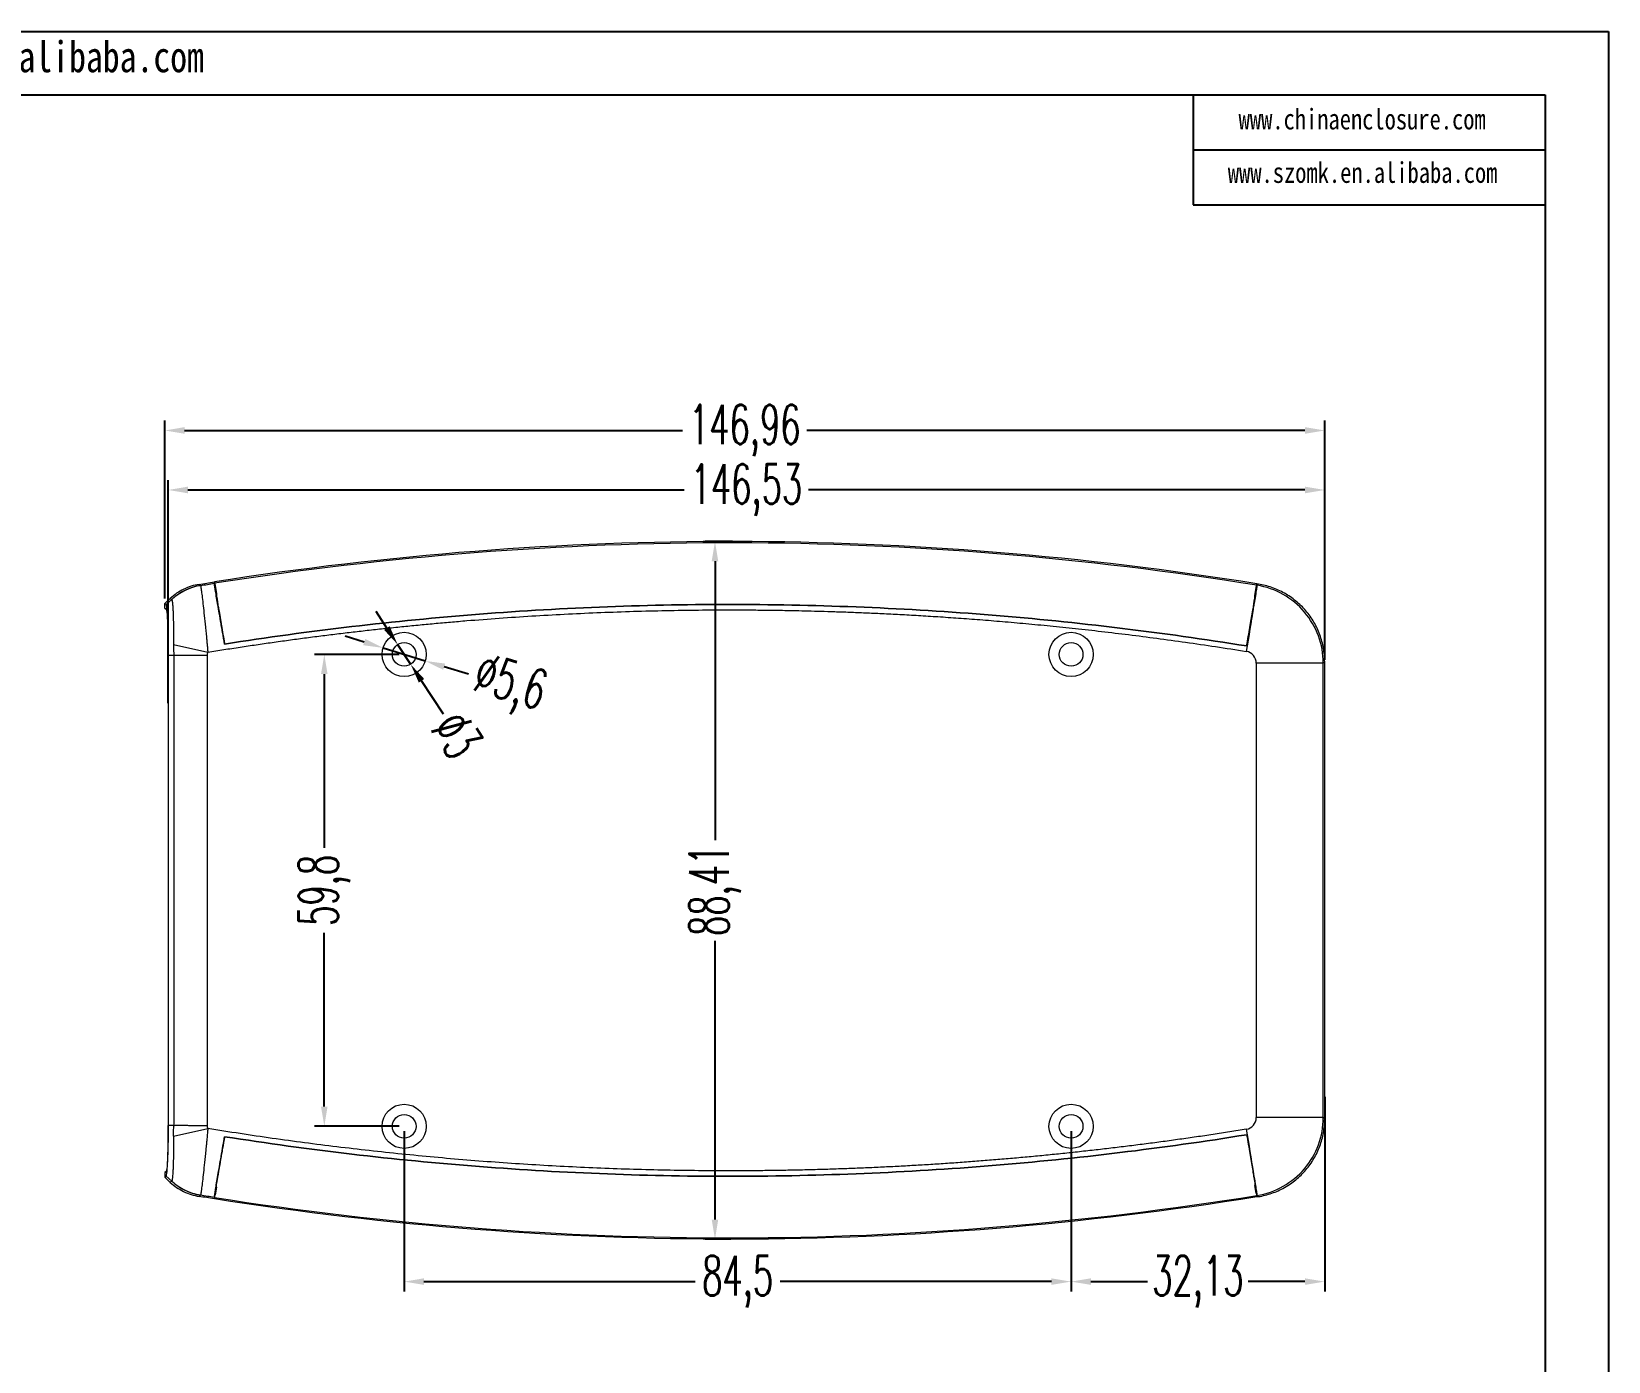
# Model space of a CAD drawing. Header units: inches. Extents: x 1388 to 2543, y 532 to 869.
# Drawn here: x 2150.6 to 2350.4, y 700.3 to 868.8 of the extents above; entities that cross this region are included whole.
import ezdxf

# ---------------------------------------------------------------- set-up
doc = ezdxf.new("R2010")
doc.units = ezdxf.units.IN
doc.layers.add('文字', color=81, linetype='Continuous')
doc.styles.add('SLDTEXTSTYLE2', font='TXT', dxfattribs={"width": 0.6, "bigfont": 'bigfont'})
doc.styles.add('宋体', font='', dxfattribs={"width": 0.8, "height": 3.5})
doc.styles.get('宋体').set_extended_font_data('SimSun')
doc.dimstyles.new('5', dxfattribs={"dimtxt": 5, "dimasz": 2.5, "dimexe": 1.25, "dimexo": 0.625, "dimtad": 0, "dimzin": 12, "dimtxsty": 'SLDTEXTSTYLE2', "dimcen": 2.5, "dimclrd": 3, "dimclre": 3, "dimclrt": 256, "dimadec": 0, "dimazin": 0, "dimtfac": 1, "dimtmove": 0, "dimatfit": 3, "dimfxl": 1, "dimarcsym": 0})

# ---------------------------------------------------------------- blocks, each defined once
blk = doc.blocks.new('*D217')
at = {"color": 3, "lineweight": -2}
for p, q in [((2167.49, 796.95), (2167.49, 819.5)), ((2314.45, 789.17), (2314.45, 819.5)), ((2169.99, 818.25), (2233.09, 818.25)), ((2311.95, 818.25), (2248.84, 818.25))]:
    blk.add_line(p, q, dxfattribs=at)
at = {"color": 3}
for points in [[(2169.99, 818.67), (2169.99, 817.83), (2167.49, 818.25)], [(2311.95, 818.67), (2311.95, 817.83), (2314.45, 818.25)]]:
    blk.add_solid(points, dxfattribs=at)
at = {"layer": 'Defpoints', "color": 0}
for p in [(2314.45, 818.25), (2167.49, 796.33), (2314.45, 788.55)]:
    blk.add_point(p, dxfattribs=at)
at = {"insert": (2240.97, 818.25), "char_height": 5, "attachment_point": 5, "style": 'SLDTEXTSTYLE2'}
blk.add_mtext('146,96', dxfattribs=at)
blk = doc.blocks.new('*D218')
at = {"color": 3, "lineweight": -2}
for p, q in [((2167.91, 783.68), (2167.91, 811.96)), ((2314.45, 789.17), (2314.45, 811.96)), ((2170.41, 810.71), (2233.31, 810.71)), ((2311.95, 810.71), (2249.06, 810.71))]:
    blk.add_line(p, q, dxfattribs=at)
at = {"color": 3}
for points in [[(2170.41, 811.13), (2170.41, 810.29), (2167.91, 810.71)], [(2311.95, 811.13), (2311.95, 810.29), (2314.45, 810.71)]]:
    blk.add_solid(points, dxfattribs=at)
at = {"layer": 'Defpoints', "color": 0}
for p in [(2314.45, 810.71), (2314.45, 788.55), (2167.91, 783.06)]:
    blk.add_point(p, dxfattribs=at)
at = {"insert": (2241.18, 810.71), "char_height": 5, "attachment_point": 5, "style": 'SLDTEXTSTYLE2'}
blk.add_mtext('146,53', dxfattribs=at)
blk = doc.blocks.new('*D219')
at = {"color": 3, "lineweight": -2}
for p, q in [((2239.41, 804.18), (2235.95, 804.18)), ((2237.2, 801.68), (2237.2, 766.35)), ((2237.2, 718.27), (2237.2, 753.6)), ((2239.2, 715.77), (2235.95, 715.77))]:
    blk.add_line(p, q, dxfattribs=at)
at = {"color": 3}
for points in [[(2236.78, 801.68), (2237.61, 801.68), (2237.2, 804.18)], [(2236.78, 718.27), (2237.61, 718.27), (2237.2, 715.77)]]:
    blk.add_solid(points, dxfattribs=at)
at = {"layer": 'Defpoints', "color": 0}
for p in [(2237.2, 804.18), (2240.04, 804.18), (2239.83, 715.77)]:
    blk.add_point(p, dxfattribs=at)
at = {"insert": (2237.2, 759.98), "char_height": 5, "attachment_point": 5, "rotation": 90, "style": 'SLDTEXTSTYLE2'}
blk.add_mtext('88,41', dxfattribs=at)
blk = doc.blocks.new('*D220')
at = {"color": 3, "lineweight": -2}
for p, q in [((2314.45, 733.81), (2314.45, 709.15)), ((2282.32, 729.45), (2282.32, 709.15)), ((2284.82, 710.4), (2292.01, 710.4)), ((2311.95, 710.4), (2304.76, 710.4))]:
    blk.add_line(p, q, dxfattribs=at)
at = {"color": 3}
for points in [[(2284.82, 710.82), (2284.82, 709.99), (2282.32, 710.4)], [(2311.95, 710.82), (2311.95, 709.99), (2314.45, 710.4)]]:
    blk.add_solid(points, dxfattribs=at)
at = {"layer": 'Defpoints', "color": 0}
for p in [(2314.45, 734.43), (2282.32, 730.08), (2282.32, 710.4)]:
    blk.add_point(p, dxfattribs=at)
at = {"insert": (2298.38, 710.4), "char_height": 5, "attachment_point": 5, "style": 'SLDTEXTSTYLE2'}
blk.add_mtext('32,13', dxfattribs=at)
blk = doc.blocks.new('*D221')
at = {"color": 3, "lineweight": -2}
for p, q in [((2197.82, 729.45), (2197.82, 709.15)), ((2282.32, 729.45), (2282.32, 709.15)), ((2200.32, 710.4), (2234.69, 710.4)), ((2279.82, 710.4), (2245.44, 710.4))]:
    blk.add_line(p, q, dxfattribs=at)
at = {"color": 3}
for points in [[(2200.32, 710.82), (2200.32, 709.99), (2197.82, 710.4)], [(2279.82, 710.82), (2279.82, 709.99), (2282.32, 710.4)]]:
    blk.add_solid(points, dxfattribs=at)
at = {"layer": 'Defpoints', "color": 0}
for p in [(2197.82, 730.08), (2282.32, 730.08), (2282.32, 710.4)]:
    blk.add_point(p, dxfattribs=at)
at = {"insert": (2240.07, 710.4), "char_height": 5, "attachment_point": 5, "style": 'SLDTEXTSTYLE2'}
blk.add_mtext('84,5', dxfattribs=at)
blk = doc.blocks.new('*D222')
at = {"color": 3, "lineweight": -2}
for p, q in [((2197.19, 789.88), (2186.45, 789.88)), ((2187.7, 787.38), (2187.7, 765.35)), ((2187.7, 732.58), (2187.7, 754.6)), ((2197.19, 730.08), (2186.45, 730.08))]:
    blk.add_line(p, q, dxfattribs=at)
at = {"color": 3}
for points in [[(2187.28, 787.38), (2188.11, 787.38), (2187.7, 789.88)], [(2187.28, 732.58), (2188.11, 732.58), (2187.7, 730.08)]]:
    blk.add_solid(points, dxfattribs=at)
at = {"layer": 'Defpoints', "color": 0}
for p in [(2187.7, 789.88), (2197.82, 789.88), (2197.82, 730.08)]:
    blk.add_point(p, dxfattribs=at)
at = {"insert": (2187.7, 759.98), "char_height": 5, "attachment_point": 5, "rotation": 90, "style": 'SLDTEXTSTYLE2'}
blk.add_mtext('59,8', dxfattribs=at)
blk = doc.blocks.new('*D223')
at = {"color": 3, "lineweight": -2}
for p, q in [((2192.75, 791.44), (2190.36, 792.17)), ((2195.14, 790.7), (2200.49, 789.05)), ((2205.98, 787.36), (2202.88, 788.31))]:
    blk.add_line(p, q, dxfattribs=at)
at = {"color": 3}
for points in [[(2192.88, 791.84), (2192.63, 791.04), (2195.14, 790.7)], [(2203.01, 788.71), (2202.76, 787.92), (2200.49, 789.05)]]:
    blk.add_solid(points, dxfattribs=at)
at = {"layer": 'Defpoints', "color": 0}
for p in [(2195.14, 790.7), (2200.49, 789.05)]:
    blk.add_point(p, dxfattribs=at)
at = {"insert": (2211.12, 785.78), "char_height": 5, "attachment_point": 5, "rotation": 342.864, "style": 'SLDTEXTSTYLE2'}
blk.add_mtext('∅5,6', dxfattribs=at)
blk = doc.blocks.new('*D224')
at = {"color": 3, "lineweight": -2}
for p, q in [((2195.62, 793.22), (2194.25, 795.31)), ((2196.99, 791.13), (2198.64, 788.62)), ((2202.81, 782.29), (2200.02, 786.53))]:
    blk.add_line(p, q, dxfattribs=at)
at = {"color": 3}
for points in [[(2195.97, 793.45), (2195.27, 792.99), (2196.99, 791.13)], [(2200.36, 786.76), (2199.67, 786.31), (2198.64, 788.62)]]:
    blk.add_solid(points, dxfattribs=at)
at = {"layer": 'Defpoints', "color": 0}
for p in [(2196.99, 791.13), (2198.64, 788.62)]:
    blk.add_point(p, dxfattribs=at)
at = {"insert": (2204.52, 779.68), "char_height": 5, "attachment_point": 5, "rotation": 303.3329, "style": 'SLDTEXTSTYLE2'}
blk.add_mtext('∅3', dxfattribs=at)

msp = doc.modelspace()

# ---------------------------------------------------------------- linework, layer by layer
for p, q in [((1873.749, 868.798), (2350.404, 868.798)), ((2350.404, 868.798), (2350.404, 531.77)), ((1886.083, 860.774), (2342.379, 860.774)), ((2297.799, 860.774), (2297.799, 846.842)), ((2342.379, 860.774), (2342.379, 539.794)), ((2297.799, 853.808), (2342.379, 853.808)), ((2297.799, 846.842), (2342.379, 846.842))]:
    msp.add_line(p, q)
at = {"color": 7, "linetype": 'Continuous', "lineweight": 15}
for p, q in [((2171.83, 798.752), (2172.001, 798.608)), ((2172.001, 798.608), (2172.006, 798.605)), ((2173.768, 799.061), (2173.852, 798.59)), ((2173.768, 798.885), (2173.768, 799.061)), ((2173.852, 798.59), (2173.855, 798.59)), ((2173.855, 798.59), (2174.029, 797.604)), ((2174.029, 797.604), (2174.029, 797.409)), ((2305.608, 797.356), (2305.782, 798.342)), ((2305.608, 797.161), (2305.608, 797.356)), ((2305.782, 798.342), (2305.785, 798.342)), ((2305.785, 798.342), (2305.863, 798.783)), ((2305.868, 798.812), (2305.868, 798.637)), ((2305.868, 798.812), (2305.868, 798.637)), ((2306.046, 798.784), (2305.869, 798.637)), ((2167.49, 796.329), (2168.187, 796.975)), ((2167.49, 795.739), (2167.49, 796.329)), ((2167.49, 795.739), (2167.644, 795.708)), ((2167.518, 795.711), (2167.49, 795.739)), ((2167.509, 795.703), (2167.518, 795.711)), ((2167.707, 795.504), (2167.509, 795.703)), ((2168.361, 796.828), (2167.665, 796.181)), ((2168.187, 796.975), (2168.361, 796.828)), ((2167.915, 789.442), (2167.915, 730.511)), ((2167.931, 789.754), (2167.931, 730.199)), ((2168.628, 789.754), (2167.931, 789.754)), ((2168.593, 791.126), (2172.943, 790.155)), ((2168.628, 789.754), (2168.628, 730.199)), ((2172.907, 730.199), (2172.907, 789.754)), ((2305.781, 788.773), (2305.781, 731.18)), ((2314.273, 788.773), (2305.781, 788.773)), ((2314.447, 788.921), (2314.273, 788.773)), ((2314.273, 731.18), (2314.273, 788.773)), ((2314.447, 731.032), (2314.447, 788.921)), ((2168.628, 730.199), (2167.931, 730.199)), ((2168.593, 728.827), (2172.943, 729.798)), ((2314.273, 731.18), (2305.781, 731.18)), ((2314.447, 731.032), (2314.273, 731.18)), ((2167.644, 724.245), (2167.49, 724.214)), ((2167.49, 724.214), (2167.518, 724.242)), ((2167.49, 724.214), (2167.49, 723.624)), ((2168.187, 722.977), (2167.49, 723.624)), ((2167.509, 724.25), (2167.711, 724.452)), ((2167.518, 724.242), (2167.509, 724.25)), ((2167.665, 723.772), (2168.361, 723.125)), ((2168.361, 723.125), (2168.187, 722.977)), ((2171.83, 721.2), (2172.001, 721.345)), ((2173.852, 721.363), (2173.855, 721.362)), ((2174.029, 722.349), (2173.855, 721.362)), ((2174.029, 722.349), (2174.029, 722.543)), ((2305.608, 722.792), (2305.608, 722.597)), ((2305.782, 721.611), (2305.608, 722.597)), ((2305.782, 721.611), (2305.785, 721.611)), ((2305.785, 721.611), (2305.863, 721.17)), ((2305.868, 721.14), (2305.868, 721.316)), ((2305.868, 721.14), (2305.868, 721.316)), ((2305.869, 721.316), (2306.046, 721.169)), ((2173.768, 721.067), (2173.768, 720.892))]:
    msp.add_line(p, q, dxfattribs=at)
at = {"color": 7, "linetype": 'Continuous', "lineweight": 15, "flags": 128}
for points in [[(2167.665, 796.181), (2167.598, 796.237), (2167.544, 796.283), (2167.49, 796.329)], [(2305.374, 795.557), (2305.281, 794.982), (2305.183, 794.373), (2305.081, 793.733), (2304.974, 793.068), (2304.863, 792.382), (2304.751, 791.681), (2304.636, 790.97), (2304.521, 790.253)], [(2304.521, 729.7), (2304.636, 728.983), (2304.751, 728.272), (2304.863, 727.57), (2304.974, 726.885), (2305.081, 726.22), (2305.183, 725.58), (2305.281, 724.97), (2305.374, 724.396)], [(2167.49, 723.624), (2167.557, 723.681), (2167.611, 723.726), (2167.665, 723.772)]]:
    msp.add_lwpolyline(points, dxfattribs=at)
at = {"color": 7, "linetype": 'Continuous', "lineweight": 15}
for centre, radius in [((2197.818, 789.876), 2.8), ((2197.818, 789.876), 1.5), ((2282.318, 789.876), 2.8), ((2282.318, 789.876), 1.5), ((2197.818, 730.076), 2.8), ((2197.818, 730.076), 1.5), ((2282.318, 730.076), 2.8), ((2282.318, 730.076), 1.5)]:
    msp.add_circle(centre, radius, dxfattribs=at)
for centre, start, end in [((2173.144, 791.714), 99.37865, 133.10485), ((2173.144, 728.239), 226.89515, 260.62135)]:
    msp.add_arc(centre, 6.985, start, end, dxfattribs=at)
for points in [[(2305.868, 798.812), (2261.862, 805.887), (2217.829, 805.97), (2173.768, 799.061)], [(2172.006, 798.605), (2172.593, 798.7), (2173.181, 798.793), (2173.769, 798.885)], [(2305.868, 798.812), (2305.928, 798.803), (2305.987, 798.793), (2306.046, 798.784)], [(2168.371, 796.813), (2168.368, 796.818), (2168.363, 796.825), (2168.361, 796.828)], [(2168.361, 723.125), (2168.363, 723.127), (2168.368, 723.134), (2168.371, 723.139)], [(2172.001, 721.345), (2172.002, 721.346), (2172.004, 721.347), (2172.006, 721.348)], [(2173.769, 721.068), (2173.181, 721.16), (2172.593, 721.253), (2172.006, 721.348)], [(2305.868, 721.14), (2261.862, 714.066), (2217.829, 713.983), (2173.768, 720.892)], [(2306.046, 721.169), (2305.987, 721.159), (2305.928, 721.15), (2305.868, 721.14)]]:
    msp.add_open_spline(points, degree=3, dxfattribs=at)
for points, knots in [([(2305.868, 798.637), (2284.016, 802.151), (2261.898, 803.967), (2217.727, 804.048), (2195.567, 802.304), (2173.768, 798.885)], [0, 0, 0, 0, 0.5, 0.5, 1, 1, 1, 1]), ([(2171.83, 798.752), (2171.15, 798.643), (2170.501, 798.437), (2169.263, 797.834), (2168.692, 797.443), (2168.187, 796.975)], [0, 0, 0, 0, 0.5, 0.5, 1, 1, 1, 1]), ([(2172.001, 798.608), (2171.913, 798.592), (2171.737, 798.562), (2171.473, 798.503), (2171.211, 798.434), (2170.95, 798.354), (2170.692, 798.264), (2170.436, 798.163), (2170.184, 798.052), (2169.936, 797.932), (2169.692, 797.801), (2169.454, 797.661), (2169.222, 797.511), (2168.996, 797.353), (2168.777, 797.186), (2168.564, 797.012), (2168.429, 796.889), (2168.361, 796.828)], [0, 0, 0, 0, 0.0652378, 0.1308919, 0.196917, 0.263266, 0.3298903, 0.3967403, 0.463765, 0.5309128, 0.5981316, 0.6653688, 0.7325719, 0.7996882, 0.8666658, 0.9334533, 1, 1, 1, 1]), ([(2171.83, 798.752), (2172.153, 798.804), (2172.799, 798.908), (2173.445, 799.01), (2173.768, 799.061)], [0, 0, 0, 0, 0.5000925, 1, 1, 1, 1]), ([(2172.006, 798.605), (2172.008, 798.6), (2172.013, 798.59), (2172.02, 798.562), (2172.029, 798.525), (2172.039, 798.477), (2172.049, 798.419), (2172.061, 798.351), (2172.073, 798.273), (2172.087, 798.185), (2172.101, 798.088), (2172.116, 797.98), (2172.156, 797.692), (2172.23, 797.107), (2172.351, 796.063), (2172.489, 794.792), (2172.6, 793.726), (2172.676, 792.968), (2172.713, 792.59), (2172.754, 792.172), (2172.798, 791.715), (2172.845, 791.223), (2172.894, 790.699), (2172.927, 790.339), (2172.943, 790.155)], [0, 0, 0, 0, 0.0226041, 0.045295, 0.0680566, 0.0908725, 0.1137259, 0.1365999, 0.1594776, 0.1823416, 0.2051748, 0.2279602, 0.2506807, 0.3741209, 0.5000322, 0.6200326, 0.7493499, 0.7772717, 0.8080839, 0.8416567, 0.8778335, 0.9164297, 0.9572321, 1, 1, 1, 1]), ([(2175.063, 791.188), (2174.973, 791.695), (2174.887, 792.191), (2174.76, 792.919), (2174.718, 793.158), (2174.636, 793.632), (2174.595, 793.867), (2174.477, 794.555), (2174.402, 794.988), (2174.298, 795.601), (2174.264, 795.798), (2174.199, 796.181), (2174.168, 796.367), (2174.079, 796.894), (2174.027, 797.209), (2173.935, 797.766), (2173.896, 798.011), (2173.833, 798.41), (2173.809, 798.566), (2173.777, 798.793), (2173.769, 798.862), (2173.769, 798.885)], [0, 0, 0, 0, 0.125, 0.125, 0.1875, 0.1875, 0.25, 0.25, 0.375, 0.375, 0.4375, 0.4375, 0.5, 0.5, 0.625, 0.625, 0.75, 0.75, 0.875, 0.875, 1, 1, 1, 1]), ([(2173.784, 798.746), (2173.786, 798.735), (2173.793, 798.668), (2173.847, 798.32), (2173.946, 797.696), (2174.085, 796.857), (2174.258, 795.834), (2174.457, 794.669), (2174.68, 793.376), (2174.885, 792.201), (2175.015, 791.457), (2175.063, 791.188)], [0, 0, 0, 0, 0.0272036, 0.15719551, 0.28352401, 0.41351607, 0.53984495, 0.66983654, 0.7961811, 0.92618825, 1, 1, 1, 1]), ([(2174.029, 797.409), (2174.029, 797.391), (2174.036, 797.335), (2174.061, 797.155), (2174.081, 797.028), (2174.132, 796.705), (2174.163, 796.512), (2174.218, 796.176), (2174.238, 796.056), (2174.28, 795.801), (2174.303, 795.665), (2174.374, 795.239), (2174.426, 794.933), (2174.511, 794.438), (2174.54, 794.268), (2174.6, 793.915), (2174.632, 793.733), (2174.727, 793.179), (2174.793, 792.798), (2174.93, 792.011), (2175.002, 791.602), (2175.074, 791.19)], [0, 0, 0, 0, 0.125, 0.125, 0.25, 0.25, 0.375, 0.375, 0.4375, 0.4375, 0.5, 0.5, 0.625, 0.625, 0.6875, 0.6875, 0.75, 0.75, 0.875, 0.875, 1, 1, 1, 1]), ([(2305.868, 798.637), (2305.868, 798.61), (2305.857, 798.522), (2305.825, 798.3), (2305.812, 798.212), (2305.779, 798.004), (2305.761, 797.884), (2305.697, 797.488), (2305.645, 797.173), (2305.553, 796.621), (2305.52, 796.423), (2305.45, 796.006), (2305.413, 795.787), (2305.374, 795.557)], [0, 0, 0, 0, 0.25, 0.25, 0.375, 0.375, 0.5, 0.5, 0.75, 0.75, 0.875, 0.875, 1, 1, 1, 1]), ([(2305.374, 795.557), (2305.452, 796.017), (2305.521, 796.429), (2305.613, 796.979), (2305.641, 797.151), (2305.694, 797.471), (2305.718, 797.618), (2305.781, 798.014), (2305.814, 798.221), (2305.846, 798.446), (2305.855, 798.506), (2305.866, 798.595), (2305.868, 798.624), (2305.868, 798.637)], [0, 0, 0, 0, 0.25, 0.25, 0.375, 0.375, 0.5, 0.5, 0.75, 0.75, 0.875, 0.875, 1, 1, 1, 1]), ([(2314.273, 788.773), (2314.27, 791.129), (2313.414, 793.451), (2310.353, 797.045), (2308.209, 798.257), (2305.869, 798.637)], [0, 0, 0, 0, 0.5, 0.5, 1, 1, 1, 1]), ([(2314.447, 788.921), (2314.447, 789.514), (2314.394, 790.097), (2314.241, 790.96), (2314.177, 791.246), (2314.024, 791.813), (2313.934, 792.095), (2313.628, 792.927), (2313.378, 793.457), (2312.935, 794.214), (2312.777, 794.46), (2312.437, 794.939), (2312.254, 795.174), (2311.681, 795.848), (2311.263, 796.258), (2310.586, 796.816), (2310.352, 796.992), (2309.866, 797.325), (2309.614, 797.483), (2308.844, 797.916), (2308.311, 798.156), (2307.207, 798.543), (2306.631, 798.69), (2306.046, 798.784)], [0, 0, 0, 0, 0.125, 0.125, 0.1875, 0.1875, 0.25, 0.25, 0.375, 0.375, 0.4375, 0.4375, 0.5, 0.5, 0.625, 0.625, 0.6875, 0.6875, 0.75, 0.75, 0.875, 0.875, 1, 1, 1, 1]), ([(2167.644, 795.708), (2167.679, 795.701), (2167.715, 795.533), (2167.78, 794.898), (2167.81, 794.433), (2167.861, 793.274), (2167.881, 792.582), (2167.908, 791.073), (2167.915, 790.258), (2167.915, 789.442)], [0, 0, 0, 0, 0.25, 0.25, 0.5, 0.5, 0.75, 0.75, 1, 1, 1, 1]), ([(2167.931, 789.754), (2167.931, 790.166), (2167.93, 790.573), (2167.923, 791.371), (2167.918, 791.767), (2167.905, 792.531), (2167.897, 792.893), (2167.878, 793.579), (2167.867, 793.908), (2167.842, 794.501), (2167.829, 794.768), (2167.8, 795.244), (2167.784, 795.452), (2167.752, 795.788), (2167.735, 795.92), (2167.7, 796.11), (2167.683, 796.166), (2167.665, 796.181)], [0, 0, 0, 0, 0.125, 0.125, 0.25, 0.25, 0.375, 0.375, 0.5, 0.5, 0.625, 0.625, 0.75, 0.75, 0.875, 0.875, 1, 1, 1, 1]), ([(2168.371, 796.813), (2168.375, 796.807), (2168.383, 796.793), (2168.395, 796.76), (2168.406, 796.719), (2168.417, 796.668), (2168.428, 796.607), (2168.439, 796.538), (2168.449, 796.459), (2168.459, 796.372), (2168.469, 796.277), (2168.479, 796.172), (2168.488, 796.06), (2168.497, 795.939), (2168.505, 795.811), (2168.514, 795.674), (2168.521, 795.53), (2168.529, 795.378), (2168.536, 795.219), (2168.551, 794.858), (2168.569, 794.237), (2168.582, 793.472), (2168.587, 792.864), (2168.59, 792.444), (2168.592, 792.013), (2168.593, 791.574), (2168.593, 791.275), (2168.593, 791.126)], [0, 0, 0, 0, 0.0279778, 0.0559203, 0.083833, 0.1117204, 0.1395859, 0.1674318, 0.1952595, 0.2230698, 0.2508629, 0.2786387, 0.3063968, 0.3341367, 0.3618579, 0.3895603, 0.417244, 0.4449098, 0.4725591, 0.5001941, 0.6254817, 0.7496036, 0.7996944, 0.8497484, 0.8997974, 0.9498713, 1, 1, 1, 1]), ([(2172.943, 790.155), (2173.623, 790.264), (2174.981, 790.482), (2177.021, 790.797), (2179.063, 791.102), (2181.106, 791.397), (2183.152, 791.682), (2185.199, 791.958), (2187.247, 792.223), (2189.298, 792.478), (2191.35, 792.723), (2193.403, 792.958), (2195.457, 793.182), (2197.513, 793.397), (2199.57, 793.601), (2201.628, 793.795), (2203.687, 793.979), (2207.804, 794.326), (2213.983, 794.77), (2222.228, 795.195), (2230.478, 795.454), (2235.998, 795.514), (2238.829, 795.516), (2239.012, 795.516), (2239.315, 795.516), (2239.74, 795.516), (2240.286, 795.514), (2240.953, 795.512), (2241.741, 795.507), (2242.651, 795.5), (2243.681, 795.49), (2244.833, 795.475), (2246.106, 795.455), (2247.5, 795.429), (2249.015, 795.394), (2250.651, 795.351), (2252.408, 795.297), (2254.286, 795.231), (2256.285, 795.151), (2258.405, 795.056), (2260.646, 794.944), (2263.008, 794.811), (2265.489, 794.658), (2268.092, 794.481), (2270.814, 794.278), (2273.656, 794.047), (2276.618, 793.784), (2279.698, 793.489), (2282.898, 793.158), (2286.216, 792.788), (2289.652, 792.376), (2293.205, 791.92), (2296.875, 791.415), (2300.661, 790.863), (2303.221, 790.458), (2304.521, 790.253)], [0, 0, 0, 0, 0.0156153, 0.0312342, 0.0468565, 0.0624818, 0.0781101, 0.0937409, 0.1093742, 0.1250095, 0.1406468, 0.1562858, 0.1719261, 0.1875677, 0.2032102, 0.2188535, 0.2344972, 0.2501412, 0.312638, 0.3751209, 0.4375761, 0.4999903, 0.5004552, 0.5018366, 0.5041346, 0.5073492, 0.5114803, 0.5165282, 0.5224929, 0.5293744, 0.537173, 0.5458886, 0.5555216, 0.5660719, 0.5775399, 0.5899256, 0.6032294, 0.6174513, 0.6325918, 0.648651, 0.6656292, 0.6835267, 0.7023437, 0.7220807, 0.742738, 0.7643158, 0.7868145, 0.8102345, 0.8345762, 0.8598398, 0.8860258, 0.9131344, 0.9411661, 0.9701212, 1, 1, 1, 1]), ([(2304.574, 790.94), (2293.873, 792.66), (2283.106, 793.968), (2261.504, 795.73), (2250.666, 796.184), (2228.99, 796.225), (2218.151, 795.812), (2196.542, 794.133), (2185.77, 792.866), (2175.063, 791.188)], [0, 0, 0, 0, 0.25, 0.25, 0.5, 0.5, 0.75, 0.75, 1, 1, 1, 1]), ([(2175.063, 791.188), (2185.77, 792.866), (2196.542, 794.133), (2218.152, 795.812), (2228.99, 796.225), (2250.667, 796.184), (2261.504, 795.73), (2283.107, 793.968), (2293.873, 792.66), (2304.574, 790.94)], [0, 0, 0, 0, 0.25, 0.25, 0.5, 0.5, 0.75, 0.75, 1, 1, 1, 1]), ([(2304.563, 790.942), (2304.635, 791.354), (2304.706, 791.756), (2304.843, 792.542), (2304.909, 792.928), (2305.037, 793.67), (2305.097, 794.02), (2305.182, 794.514), (2305.209, 794.673), (2305.261, 794.982), (2305.286, 795.132), (2305.358, 795.557), (2305.4, 795.811), (2305.455, 796.148), (2305.472, 796.252), (2305.504, 796.447), (2305.518, 796.537), (2305.556, 796.778), (2305.575, 796.904), (2305.601, 797.086), (2305.608, 797.142), (2305.608, 797.161)], [0, 0, 0, 0, 0.125, 0.125, 0.25, 0.25, 0.375, 0.375, 0.4375, 0.4375, 0.5, 0.5, 0.625, 0.625, 0.6875, 0.6875, 0.75, 0.75, 0.875, 0.875, 1, 1, 1, 1]), ([(2305.374, 795.557), (2305.262, 794.899), (2305.138, 794.178), (2304.935, 793.003), (2304.864, 792.598), (2304.722, 791.779), (2304.649, 791.363), (2304.574, 790.94)], [0, 0, 0, 0, 0.5, 0.5, 0.75, 0.75, 1, 1, 1, 1]), ([(2168.593, 791.126), (2168.592, 790.905), (2168.594, 790.677), (2168.603, 790.328), (2168.607, 790.21), (2168.615, 790.034), (2168.617, 789.977), (2168.623, 789.858), (2168.627, 789.782), (2168.628, 789.754)], [0, 0, 0, 0, 0.5, 0.5, 0.75, 0.75, 0.875, 0.875, 1, 1, 1, 1]), ([(2172.907, 789.754), (2172.907, 789.754), (2172.506, 789.753), (2171.739, 789.751), (2170.807, 789.753), (2170.164, 789.747), (2169.817, 789.742), (2169.519, 789.738), (2169.231, 789.737), (2168.909, 789.741), (2168.718, 789.75), (2168.628, 789.754)], [0, 0, 0, 0, 0.0000807, 0.2612876, 0.499571, 0.624551, 0.7102244, 0.7495486, 0.8436734, 0.9271489, 1, 1, 1, 1]), ([(2172.907, 789.754), (2172.907, 789.788), (2172.907, 789.855), (2172.913, 789.955), (2172.924, 790.056), (2172.937, 790.121), (2172.943, 790.155)], [0, 0, 0, 0, 0.24997, 0.5003324, 0.7487963, 1, 1, 1, 1]), ([(2305.781, 788.773), (2305.781, 789.127), (2305.653, 789.475), (2305.194, 790.014), (2304.872, 790.196), (2304.521, 790.253)], [0, 0, 0, 0, 0.5, 0.5, 1, 1, 1, 1]), ([(2167.915, 730.511), (2167.915, 729.695), (2167.908, 728.88), (2167.881, 727.371), (2167.861, 726.679), (2167.81, 725.52), (2167.78, 725.054), (2167.715, 724.42), (2167.679, 724.251), (2167.644, 724.245)], [0, 0, 0, 0, 0.25, 0.25, 0.5, 0.5, 0.75, 0.75, 1, 1, 1, 1]), ([(2167.665, 723.772), (2167.683, 723.787), (2167.7, 723.842), (2167.735, 724.032), (2167.752, 724.165), (2167.784, 724.501), (2167.8, 724.709), (2167.829, 725.185), (2167.842, 725.452), (2167.867, 726.045), (2167.878, 726.374), (2167.897, 727.06), (2167.905, 727.422), (2167.918, 728.186), (2167.923, 728.582), (2167.93, 729.38), (2167.931, 729.786), (2167.931, 730.199)], [0, 0, 0, 0, 0.125, 0.125, 0.25, 0.25, 0.375, 0.375, 0.5, 0.5, 0.625, 0.625, 0.75, 0.75, 0.875, 0.875, 1, 1, 1, 1]), ([(2168.593, 728.827), (2168.593, 728.903), (2168.593, 729.054), (2168.596, 729.282), (2168.601, 729.549), (2168.609, 729.785), (2168.619, 730.015), (2168.625, 730.13), (2168.628, 730.199)], [0, 0, 0, 0, 0.1673027, 0.3338903, 0.4999975, 0.7500841, 0.8500817, 1, 1, 1, 1]), ([(2168.628, 730.199), (2168.694, 730.202), (2168.832, 730.209), (2169.059, 730.214), (2169.314, 730.216), (2169.55, 730.214), (2169.817, 730.211), (2170.164, 730.206), (2170.69, 730.201), (2171.352, 730.202), (2172.108, 730.2), (2172.636, 730.199), (2172.907, 730.199), (2172.907, 730.199)], [0, 0, 0, 0, 0.05363, 0.1132336, 0.178823, 0.2504073, 0.2897034, 0.3753751, 0.5003254, 0.6565233, 0.8230552, 0.9999193, 1, 1, 1, 1]), ([(2172.943, 729.798), (2172.934, 729.698), (2172.916, 729.5), (2172.889, 729.207), (2172.863, 728.922), (2172.837, 728.645), (2172.811, 728.379), (2172.787, 728.122), (2172.763, 727.876), (2172.74, 727.641), (2172.718, 727.418), (2172.698, 727.205), (2172.678, 727.005), (2172.659, 726.817), (2172.595, 726.176), (2172.489, 725.161), (2172.351, 723.89), (2172.23, 722.846), (2172.151, 722.22), (2172.103, 721.879), (2172.077, 721.704), (2172.055, 721.562), (2172.035, 721.455), (2172.019, 721.38), (2172.01, 721.358), (2172.006, 721.348)], [0, 0, 0, 0, 0.02326, 0.0459844, 0.0681327, 0.0896667, 0.1105504, 0.1307502, 0.1502349, 0.1689755, 0.1869458, 0.2041216, 0.2204811, 0.2360048, 0.2506751, 0.3799897, 0.4999945, 0.6259031, 0.7493476, 0.7910464, 0.8329159, 0.8748508, 0.9167456, 0.9584958, 1, 1, 1, 1]), ([(2172.943, 729.798), (2172.937, 729.831), (2172.923, 729.897), (2172.909, 730.031), (2172.908, 730.131), (2172.907, 730.199)], [0, 0, 0, 0, 0.2512509, 0.4997851, 1, 1, 1, 1]), ([(2304.521, 729.7), (2303.818, 729.588), (2302.413, 729.364), (2300.303, 729.042), (2298.192, 728.73), (2296.08, 728.429), (2293.966, 728.139), (2291.851, 727.859), (2289.734, 727.59), (2287.617, 727.333), (2285.498, 727.086), (2283.379, 726.85), (2281.258, 726.624), (2279.137, 726.41), (2277.014, 726.207), (2274.891, 726.015), (2272.767, 725.833), (2270.642, 725.663), (2268.517, 725.504), (2266.391, 725.355), (2264.265, 725.218), (2262.138, 725.092), (2260.011, 724.976), (2257.883, 724.872), (2255.755, 724.779), (2253.627, 724.697), (2251.499, 724.626), (2249.37, 724.566), (2247.241, 724.518), (2245.113, 724.48), (2242.984, 724.454), (2240.856, 724.439), (2236.687, 724.431), (2230.478, 724.5), (2222.229, 724.759), (2213.983, 725.184), (2207.116, 725.676), (2201.628, 726.152), (2197.513, 726.55), (2193.402, 726.989), (2189.297, 727.469), (2185.198, 727.989), (2181.106, 728.55), (2177.02, 729.149), (2174.302, 729.582), (2172.943, 729.798)], [0, 0, 0, 0, 0.016152, 0.0323026, 0.0484519, 0.0645997, 0.080746, 0.096891, 0.1130344, 0.1291764, 0.1453168, 0.1614557, 0.1775931, 0.193729, 0.2098633, 0.225996, 0.2421272, 0.2582568, 0.2743848, 0.2905112, 0.306636, 0.3227592, 0.3388809, 0.3550009, 0.3711193, 0.3872362, 0.4033514, 0.4194651, 0.4355772, 0.4516878, 0.4677968, 0.4839043, 0.5000103, 0.5624244, 0.6248795, 0.6873624, 0.7498591, 0.7811467, 0.8124325, 0.8437144, 0.8749906, 0.9062592, 0.9375183, 0.9687659, 1, 1, 1, 1]), ([(2304.521, 729.7), (2304.872, 729.757), (2305.194, 729.938), (2305.653, 730.477), (2305.781, 730.826), (2305.781, 731.18)], [0, 0, 0, 0, 0.5, 0.5, 1, 1, 1, 1]), ([(2305.869, 721.316), (2308.209, 721.696), (2310.353, 722.908), (2313.414, 726.501), (2314.27, 728.824), (2314.273, 731.18)], [0, 0, 0, 0, 0.5, 0.5, 1, 1, 1, 1]), ([(2306.046, 721.169), (2306.631, 721.263), (2307.199, 721.408), (2308.027, 721.697), (2308.299, 721.805), (2308.834, 722.046), (2309.098, 722.18), (2309.871, 722.615), (2310.354, 722.946), (2311.031, 723.503), (2311.249, 723.699), (2311.668, 724.111), (2311.871, 724.328), (2312.445, 725.002), (2312.783, 725.479), (2313.226, 726.236), (2313.363, 726.496), (2313.615, 727.028), (2313.73, 727.303), (2314.035, 728.131), (2314.188, 728.696), (2314.394, 729.848), (2314.447, 730.439), (2314.447, 731.032)], [0, 0, 0, 0, 0.125, 0.125, 0.1875, 0.1875, 0.25, 0.25, 0.375, 0.375, 0.4375, 0.4375, 0.5, 0.5, 0.625, 0.625, 0.6875, 0.6875, 0.75, 0.75, 0.875, 0.875, 1, 1, 1, 1]), ([(2168.593, 728.827), (2168.593, 728.744), (2168.593, 728.578), (2168.593, 728.331), (2168.593, 728.086), (2168.592, 727.844), (2168.591, 727.605), (2168.59, 727.369), (2168.588, 727.136), (2168.586, 726.908), (2168.58, 726.424), (2168.568, 725.717), (2168.547, 724.955), (2168.515, 724.24), (2168.483, 723.792), (2168.452, 723.505), (2168.433, 723.368), (2168.413, 723.26), (2168.393, 723.18), (2168.378, 723.153), (2168.371, 723.139)], [0, 0, 0, 0, 0.0278583, 0.0557001, 0.08353, 0.1113527, 0.1391728, 0.1669947, 0.1948232, 0.2226633, 0.2505201, 0.3746938, 0.4999967, 0.5902292, 0.7495235, 0.799489, 0.8495101, 0.8995917, 0.949747, 1, 1, 1, 1]), ([(2175.063, 728.765), (2174.973, 728.257), (2174.887, 727.761), (2174.76, 727.034), (2174.718, 726.794), (2174.636, 726.321), (2174.595, 726.085), (2174.477, 725.398), (2174.402, 724.964), (2174.298, 724.352), (2174.264, 724.154), (2174.199, 723.771), (2174.168, 723.586), (2174.079, 723.059), (2174.027, 722.744), (2173.935, 722.186), (2173.896, 721.942), (2173.833, 721.543), (2173.809, 721.386), (2173.777, 721.16), (2173.768, 721.09), (2173.768, 721.067)], [0, 0, 0, 0, 0.125, 0.125, 0.1875, 0.1875, 0.25, 0.25, 0.375, 0.375, 0.4375, 0.4375, 0.5, 0.5, 0.625, 0.625, 0.75, 0.75, 0.875, 0.875, 1, 1, 1, 1]), ([(2173.785, 721.207), (2173.786, 721.218), (2173.793, 721.285), (2173.847, 721.633), (2173.946, 722.256), (2174.085, 723.096), (2174.258, 724.119), (2174.457, 725.284), (2174.68, 726.577), (2174.885, 727.752), (2175.015, 728.495), (2175.063, 728.765)], [0, 0, 0, 0, 0.0269832, 0.157006, 0.2833645, 0.4133875, 0.5397463, 0.6697687, 0.7961433, 0.9261813, 1, 1, 1, 1]), ([(2174.029, 722.543), (2174.029, 722.562), (2174.036, 722.617), (2174.061, 722.798), (2174.081, 722.925), (2174.132, 723.248), (2174.163, 723.441), (2174.218, 723.777), (2174.238, 723.897), (2174.28, 724.152), (2174.303, 724.288), (2174.374, 724.713), (2174.426, 725.02), (2174.511, 725.514), (2174.54, 725.685), (2174.6, 726.037), (2174.632, 726.22), (2174.727, 726.773), (2174.793, 727.155), (2174.93, 727.942), (2175.002, 728.351), (2175.074, 728.763)], [0, 0, 0, 0, 0.125, 0.125, 0.25, 0.25, 0.375, 0.375, 0.4375, 0.4375, 0.5, 0.5, 0.625, 0.625, 0.6875, 0.6875, 0.75, 0.75, 0.875, 0.875, 1, 1, 1, 1]), ([(2175.063, 728.765), (2185.77, 727.087), (2196.542, 725.82), (2218.152, 724.141), (2228.99, 723.728), (2250.667, 723.769), (2261.504, 724.223), (2283.107, 725.985), (2293.873, 727.293), (2304.574, 729.013)], [0, 0, 0, 0, 0.25, 0.25, 0.5, 0.5, 0.75, 0.75, 1, 1, 1, 1]), ([(2304.574, 729.013), (2293.873, 727.293), (2283.106, 725.985), (2261.504, 724.223), (2250.666, 723.769), (2228.99, 723.728), (2218.151, 724.141), (2196.542, 725.82), (2185.77, 727.087), (2175.063, 728.765)], [0, 0, 0, 0, 0.25, 0.25, 0.5, 0.5, 0.75, 0.75, 1, 1, 1, 1]), ([(2304.563, 729.011), (2304.635, 728.599), (2304.706, 728.196), (2304.843, 727.411), (2304.909, 727.025), (2305.037, 726.283), (2305.097, 725.933), (2305.182, 725.439), (2305.209, 725.279), (2305.261, 724.971), (2305.286, 724.821), (2305.358, 724.396), (2305.4, 724.142), (2305.455, 723.805), (2305.472, 723.7), (2305.504, 723.506), (2305.518, 723.416), (2305.556, 723.174), (2305.575, 723.049), (2305.601, 722.867), (2305.608, 722.81), (2305.608, 722.792)], [0, 0, 0, 0, 0.125, 0.125, 0.25, 0.25, 0.375, 0.375, 0.4375, 0.4375, 0.5, 0.5, 0.625, 0.625, 0.6875, 0.6875, 0.75, 0.75, 0.875, 0.875, 1, 1, 1, 1]), ([(2304.574, 729.013), (2304.723, 728.167), (2304.865, 727.353), (2305.069, 726.177), (2305.134, 725.796), (2305.259, 725.071), (2305.318, 724.725), (2305.374, 724.396)], [0, 0, 0, 0, 0.5, 0.5, 0.75, 0.75, 1, 1, 1, 1]), ([(2305.374, 724.396), (2305.452, 723.936), (2305.521, 723.523), (2305.613, 722.973), (2305.641, 722.802), (2305.694, 722.482), (2305.718, 722.335), (2305.781, 721.939), (2305.814, 721.732), (2305.846, 721.507), (2305.855, 721.447), (2305.866, 721.358), (2305.868, 721.329), (2305.868, 721.316)], [0, 0, 0, 0, 0.25, 0.25, 0.375, 0.375, 0.5, 0.5, 0.75, 0.75, 0.875, 0.875, 1, 1, 1, 1]), ([(2305.868, 721.316), (2305.868, 721.342), (2305.857, 721.431), (2305.825, 721.653), (2305.812, 721.741), (2305.779, 721.949), (2305.761, 722.069), (2305.697, 722.464), (2305.645, 722.78), (2305.553, 723.332), (2305.52, 723.53), (2305.45, 723.947), (2305.413, 724.166), (2305.374, 724.396)], [0, 0, 0, 0, 0.25, 0.25, 0.375, 0.375, 0.5, 0.5, 0.75, 0.75, 0.875, 0.875, 1, 1, 1, 1]), ([(2168.187, 722.977), (2168.692, 722.509), (2169.254, 722.124), (2170.491, 721.52), (2171.15, 721.31), (2171.83, 721.2)], [0, 0, 0, 0, 0.5, 0.5, 1, 1, 1, 1]), ([(2172.001, 721.345), (2171.335, 721.453), (2170.67, 721.663), (2169.43, 722.269), (2168.856, 722.666), (2168.361, 723.125)], [0, 0, 0, 0, 0.5, 0.5, 1, 1, 1, 1]), ([(2173.768, 721.067), (2195.567, 717.648), (2217.727, 715.905), (2261.898, 715.986), (2284.016, 717.801), (2305.868, 721.316)], [0, 0, 0, 0, 0.5, 0.5, 1, 1, 1, 1]), ([(2173.768, 720.892), (2173.445, 720.943), (2172.799, 721.045), (2172.153, 721.149), (2171.83, 721.2)], [0, 0, 0, 0, 0.4999075, 1, 1, 1, 1])]:
    msp.add_open_spline(points, degree=3, knots=knots, dxfattribs=at)

# ---------------------------------------------------------------- texts
at = {"layer": '文字', "color": 0, "attachment_point": 1, "style": '宋体'}
for s, insert, char_height, width in [('www.szomk.en.alibaba.com', (2121.206, 867.569), 3.92308, 68.92483), ('www.chinaenclosure.com', (2303.542, 859.009), 2.61539, 45.94988), ('www.szomk.en.alibaba.com', (2302.175, 852.237), 2.61539, 45.94988)]:
    msp.add_mtext(s, dxfattribs=dict(at, insert=insert, char_height=char_height, width=width))

# ---------------------------------------------------------------- dimensions: what is measured, and where the dimension line sits
for base, p1, p2, picture, middle in [((2314.447, 818.251), (2167.49, 796.329), (2314.447, 788.546), '*D217', (2240.968, 818.251)), ((2314.447, 810.712), (2167.915, 783.06), (2314.447, 788.546), '*D218', (2241.181, 810.712)), ((2282.318, 710.404), (2314.447, 734.432), (2282.318, 730.076), '*D220', (2298.383, 710.404)), ((2282.318, 710.404), (2197.818, 730.076), (2282.318, 730.076), '*D221', (2240.068, 710.404))]:
    dim = msp.add_linear_dim(base=base, p1=p1, p2=p2, dimstyle='5')
    dim.commit()
    dim.dimension.update_dxf_attribs({"geometry": picture, "text_midpoint": middle})
for base, p1, p2, picture, middle in [((2237.198, 804.18), (2239.828, 715.772), (2240.037, 804.18), '*D219', (2237.198, 759.976)), ((2187.696, 789.876), (2197.818, 730.076), (2197.818, 789.876), '*D222', (2187.696, 759.976))]:
    dim = msp.add_linear_dim(base=base, p1=p1, p2=p2, angle=90, dimstyle='5')
    dim.commit()
    dim.dimension.update_dxf_attribs({"geometry": picture, "text_midpoint": middle})
for p1, p2, picture, middle in [((2196.994, 791.13), (2198.643, 788.623), '*D224', (2204.522, 779.684)), ((2195.143, 790.701), (2200.494, 789.051), '*D223', (2211.119, 785.776))]:
    dim = msp.add_diameter_dim_2p(p1=p1, p2=p2, dimstyle='5')
    dim.commit()
    dim.dimension.update_dxf_attribs({"geometry": picture, "text_midpoint": middle, "dimtype": 163})

doc.saveas('drawing.dxf')
